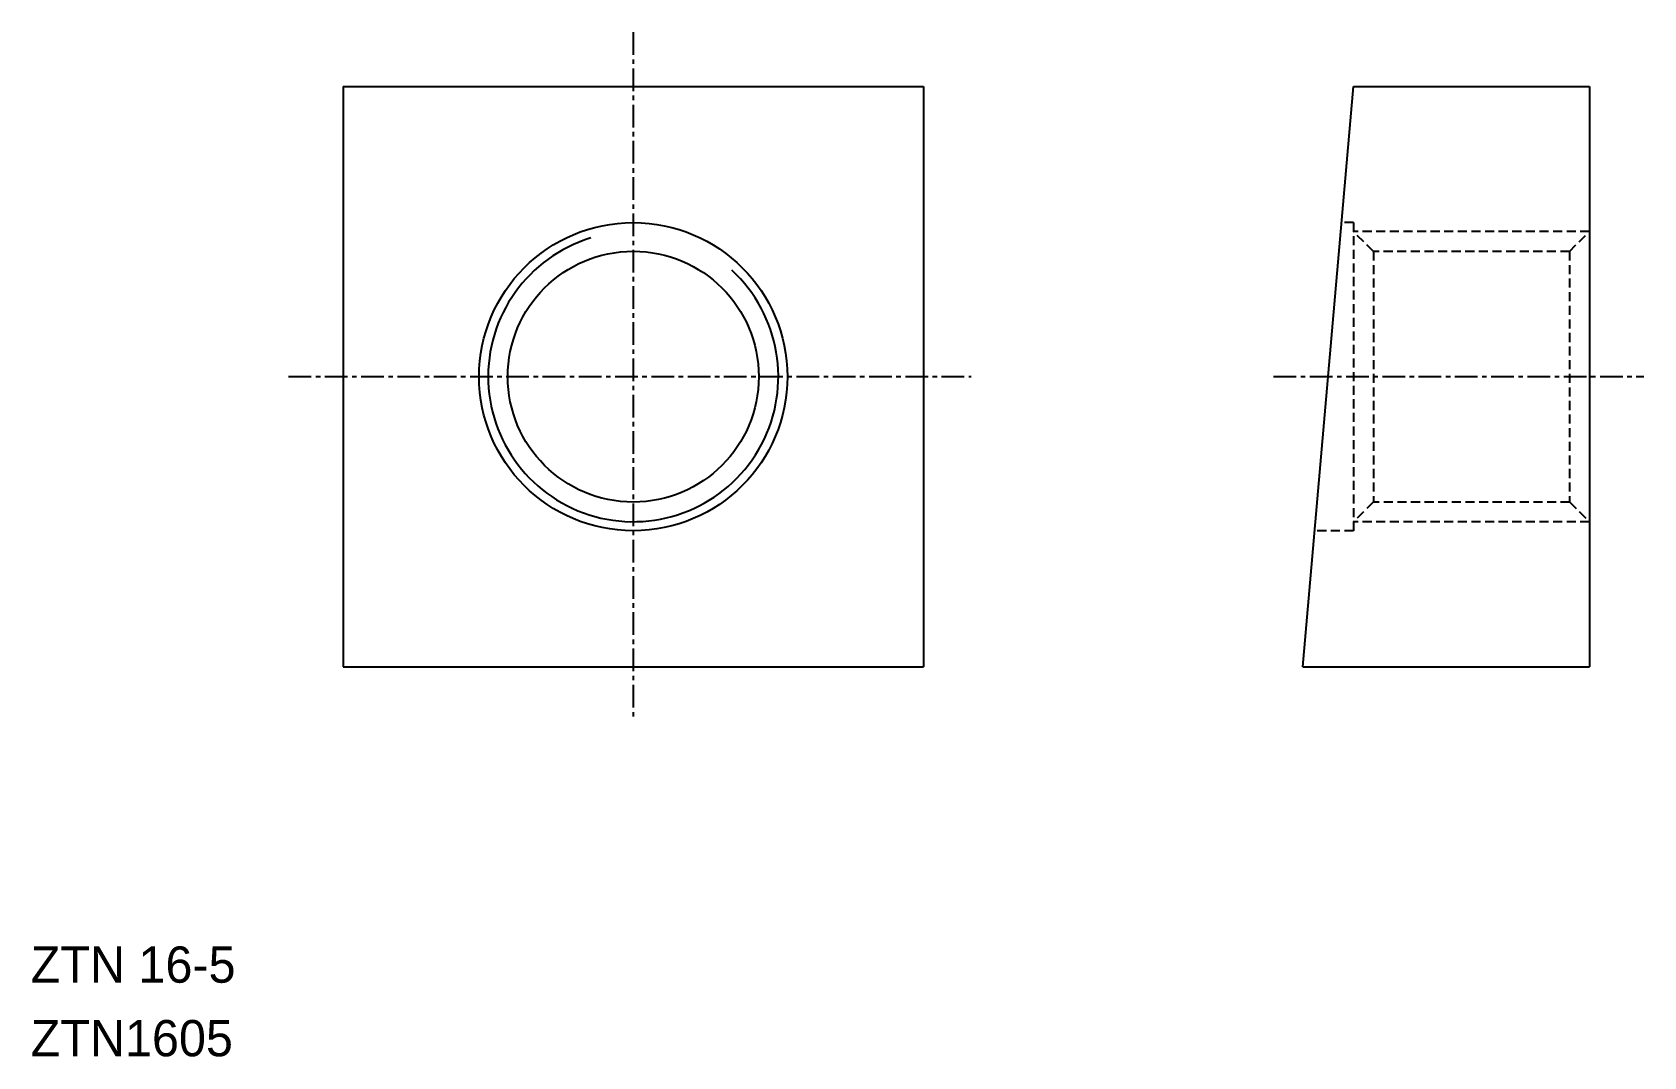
# Model space of a CAD drawing. Extents: x 5.1 to 93.9, y 16.3 to 72.8.
import ezdxf

# ---------------------------------------------------------------- set-up
doc = ezdxf.new("R2010")
doc.units = 0
doc.linetypes.add('CENTER', pattern=[2, 1.25, -0.25, 0.25, -0.25])
doc.linetypes.add('DASHED', pattern=[0.75, 0.5, -0.25])
doc.layers.get('0').update_dxf_attribs({"linetype": 'CONTINUOUS'})
doc.layers.add('CENTER', color=1, linetype='CENTER')

msp = doc.modelspace()

# ---------------------------------------------------------------- linework, layer by layer
at = {"color": 7, "linetype": 'CONTINUOUS'}
for p, q in [((22.219, 69.777), (54.219, 69.777)), ((22.219, 69.777), (22.219, 37.777)), ((54.219, 69.777), (54.219, 37.777)), ((75.128, 37.777), (77.928, 69.777)), ((77.928, 69.777), (90.928, 69.777)), ((90.928, 69.777), (90.928, 37.777)), ((22.219, 61.777), (22.219, 61.777)), ((22.219, 53.777), (22.219, 53.777)), ((22.219, 37.777), (54.219, 37.777)), ((75.128, 37.777), (90.928, 37.777))]:
    msp.add_line(p, q, dxfattribs=at)
at = {"color": 3, "linetype": 'DASHED'}
for p, q in [((77.928, 62.277), (77.272, 62.277)), ((77.928, 62.277), (77.928, 45.277)), ((90.928, 61.777), (77.928, 61.777)), ((79.019, 60.686), (77.928, 61.777)), ((89.837, 60.686), (90.928, 61.777)), ((89.837, 60.686), (79.019, 60.686)), ((79.019, 60.686), (79.019, 46.86)), ((89.837, 60.686), (89.837, 46.86)), ((79.01, 46.86), (77.928, 45.777)), ((89.845, 46.86), (79.01, 46.86)), ((89.845, 46.86), (90.928, 45.777)), ((90.928, 45.777), (77.928, 45.777)), ((77.928, 45.277), (75.784, 45.277))]:
    msp.add_line(p, q, dxfattribs=at)
at = {"color": 7, "linetype": 'CONTINUOUS'}
for radius in [8.5, 6.918]:
    msp.add_circle((38.219, 53.777), radius, dxfattribs=at)
at = {"color": 3, "linetype": 'CONTINUOUS'}
msp.add_arc((38.219, 53.777), 8, 107.02877, 47.2161, dxfattribs=at)
at = {"layer": 'CENTER', "color": 1, "linetype": 'CENTER'}
for p, q in [((38.219, 72.777), (38.219, 34.777)), ((19.219, 53.777), (56.842, 53.777)), ((73.516, 53.777), (93.928, 53.777))]:
    msp.add_line(p, q, dxfattribs=at)

# ---------------------------------------------------------------- texts
at = {"color": 7, "linetype": 'CONTINUOUS'}
for s, p in [('ZTN 16-5', (5, 20.346)), ('ZTN1605', (5, 16.288))]:
    msp.add_text(s, height=2, dxfattribs=at).set_placement(p)

doc.saveas('drawing.dxf')
